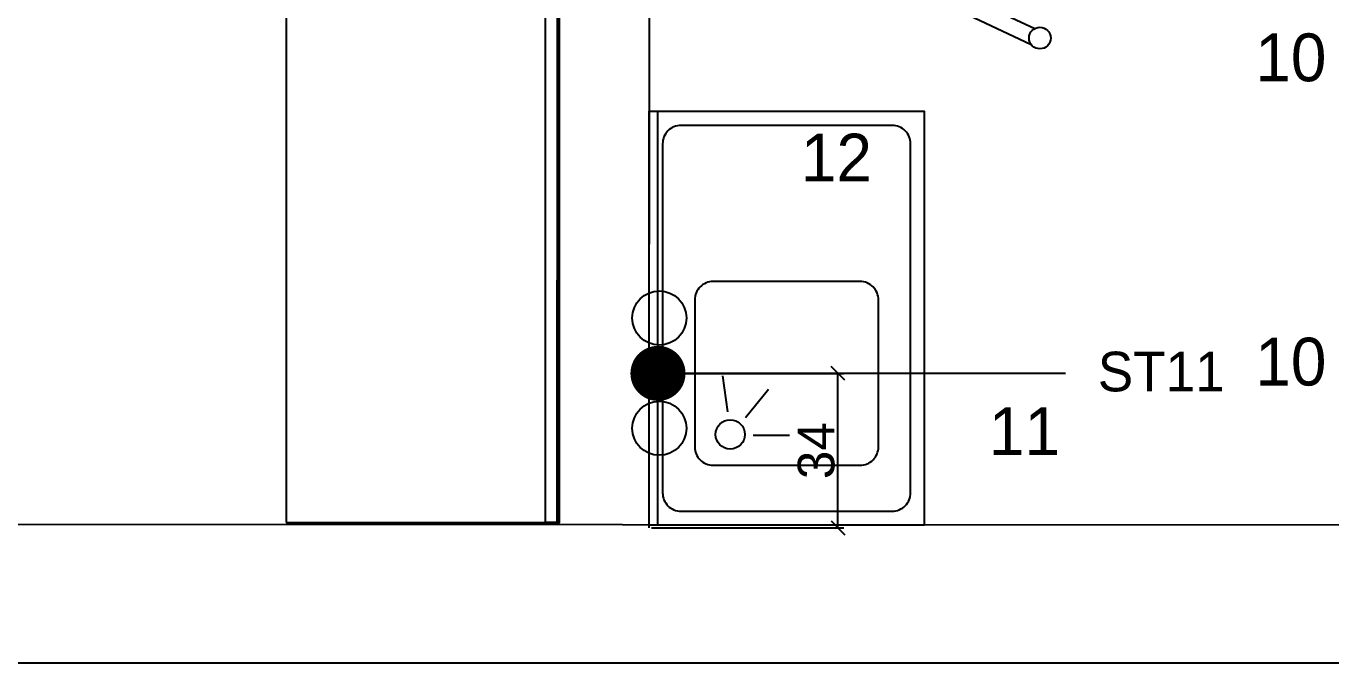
# Model space of a CAD drawing. Header units: millimetres. Extents: x 13502 to 23536, y 11874 to 14203.
# Drawn here: x 21498.8 to 21782.9, y 12582.2 to 12720.8 of the extents above; entities that cross this region are included whole.
import ezdxf

# ---------------------------------------------------------------- set-up
doc = ezdxf.new("R2010")
doc.units = ezdxf.units.MM
doc.linetypes.add('DASHDOT', pattern=[25.4, 12.7, -6.35, 0, -6.35])
for name, color, linetype in [('S2000-002 Çizgi', 7, 'Continuous'), ('S2000-019 Su Tes İşaretler', 5, 'Continuous'), ('SIH', 4, 'Continuous'), ('SU', 152, 'Continuous'), ('wall', 4, 'Continuous')]:
    doc.layers.add(name, color=color, linetype=linetype)
doc.styles.get("Standard").update_dxf_attribs({"font": 'arial.ttf'})
doc.styles.add('TAKSİM', font='GOTHIC.TTF', dxfattribs={"height": 20})
doc.dimstyles.new('OLCU50', dxfattribs={"dimtxt": 8, "dimasz": 3, "dimexe": 1.25, "dimexo": 0.625, "dimtad": 1, "dimdec": 0, "dimtxsty": 'Standard', "dimblk": 'OBLIQUE', "dimcen": 2.5, "dimclrd": 256, "dimclre": 251, "dimclrt": 25, "dimadec": 0, "dimazin": 0, "dimtfac": 1, "dimtdec": 0, "dimtmove": 0, "dimatfit": 3, "dimldrblk": 'OBLIQUE', "dimfxl": 1, "dimarcsym": 0})

# ---------------------------------------------------------------- blocks, each defined once
blk = doc.blocks.new('A$C54077C1E')
at = {"layer": 'S2000-002 Çizgi'}
for p, q in [((50.8, 79.74), (19.07, 79.74)), ((19.07, 14.82), (19.07, 79.74)), ((24.96, 73.85), (19.07, 79.74)), ((44.91, 73.85), (50.8, 79.74)), ((50.8, 14.82), (50.8, 79.74)), ((54.34, 36.57), (54.34, 79.74)), ((56.51, 61.8), (58.39, 78.51)), ((57.68, 61.67), (59.56, 78.38)), ((44.91, 73.85), (24.96, 73.85)), ((24.96, 17.18), (24.96, 73.85)), ((44.91, 17.18), (44.91, 73.85)), ((57.68, 61.67), (56.51, 61.67)), ((15.54, 36.57), (0.98, 5.72)), ((19.07, 36.41), (4.45, 4.89)), ((19.07, 36.41), (17.13, 24.47)), ((50.8, 36.41), (65.42, 4.89)), ((50.8, 36.41), (52.74, 24.47)), ((54.34, 36.57), (68.89, 5.72)), ((24.96, 17.18), (19.07, 14.82)), ((24.96, 17.18), (22.6, 11.29)), ((24.96, 17.18), (44.91, 17.18)), ((44.91, 17.18), (47.27, 11.29)), ((44.91, 17.18), (50.8, 14.82)), ((22.6, 11.29), (19.07, 14.82)), ((47.27, 11.29), (50.8, 14.82)), ((22.6, 11.29), (47.27, 11.29))]:
    blk.add_line(p, q, dxfattribs=at)
blk.add_lwpolyline([(15.54, 36.57), (15.54, 79.74)], dxfattribs=at)
blk.add_lwpolyline([(54.34, 58.41), (54.34, 66.19), (56.51, 66.19), (56.51, 58.41)], close=True, dxfattribs=at)
for centre, radius in [((17.3, 81.3), 2.36), ((52.57, 81.3), 2.36), ((59.1, 79.56), 1.27), ((2.36, 3.81), 2.36), ((67.52, 3.81), 2.36)]:
    blk.add_circle(centre, radius, dxfattribs=at)
blk.add_arc((34.94, 18.06), 18.3, 150.1237, 29.8763, dxfattribs=at)
blk = doc.blocks.new('A$C0EB262FC')
at = {"layer": 'S2000-002 Çizgi'}
for p, q in [((17.24, 24.66), (16.13, 32.47)), ((21.05, 23.43), (26.06, 29.53)), ((22.71, 19.52), (30.6, 19.52))]:
    blk.add_line(p, q, dxfattribs=at)
for points in [[(2, 0), (2, 90), (0, 90), (0, 0)], [(60, 0), (60, 90), (0, 90), (0, 0)]]:
    blk.add_lwpolyline(points, close=True, dxfattribs=at)
for points in [[(57, 7), (57, 83, 0.414214), (53, 87), (7, 87, 0.414214), (3, 83), (3, 7, 0.414214), (7, 3), (53, 3, 0.414214)], [(50, 17), (50, 49, 0.414214), (46, 53), (14, 53, 0.414214), (10, 49), (10, 17, 0.414214), (14, 13), (46, 13, 0.414214)]]:
    blk.add_lwpolyline(points, format="xyb", close=True, dxfattribs=at)
blk.add_circle((17.74, 19.71), 3.19, dxfattribs=at)
blk = doc.blocks.new('A$C7E7D3E18')
at = {"layer": 'SIH', "linetype": 'Continuous', "const_width": 6}
blk.add_lwpolyline([(3, 6, 1), (9, 6, 1)], format="xyb", close=True, dxfattribs=at)
blk = doc.blocks.new('A$C6E87713E')
at = {"layer": 'S2000-019 Su Tes İşaretler'}
for centre in [(5.89, 6.3), (29.89, 6.3)]:
    blk.add_circle(centre, 5.89, dxfattribs=at)
blk.add_blockref('A$C7E7D3E18', (11.95, 0))
blk = doc.blocks.new('_Oblique')
at = {"color": 0, "linetype": 'ByBlock', "lineweight": -2}
blk.add_line((-0.5, -0.5), (0.5, 0.5), dxfattribs=at)
blk = doc.blocks.new('*D47')
at = {"color": 251, "lineweight": -2, "transparency": 16777216}
for p, q in [((21637.04, 12645.22), (21676.85, 12645.22)), ((21635.04, 12611.59), (21676.85, 12611.59))]:
    blk.add_line(p, q, dxfattribs=at)
at = {"lineweight": -2, "transparency": 16777216}
blk.add_line((21675.6, 12611.59), (21675.6, 12645.22), dxfattribs=at)
at = {"layer": 'Defpoints', "color": 0, "transparency": 16777216}
for p in [(21636.42, 12645.22), (21675.6, 12645.22), (21634.42, 12611.59)]:
    blk.add_point(p, dxfattribs=at)
at = {"lineweight": -2, "transparency": 16777216, "xscale": 3, "yscale": 3, "zscale": 3}
for p, rotation in [((21675.6, 12645.22), 90), ((21675.6, 12611.59), 270)]:
    blk.add_blockref('_Oblique', p, dxfattribs=dict(at, rotation=rotation))
at = {"color": 25, "transparency": 16777216, "insert": (21670.89, 12628.4), "char_height": 8, "attachment_point": 5, "rotation": 90}
blk.add_mtext('34', dxfattribs=at)

msp = doc.modelspace()

# ---------------------------------------------------------------- linework, layer by layer
for points in [[(22660.77, 13362.14), (22660.77, 13242.18), (22650.58, 13242.18), (22651.28, 12662.31), (22610.24, 12662.31), (22611.22, 12611.82), (21464.9, 12612.28), (21464.9, 12661.84), (21415.11, 12662.31), (21415.57, 12612.28), (20928.56, 12611.82), (20929.03, 12662.31), (20899.15, 12662.31), (20899.15, 12682.22), (20758.12, 12682.22), (20758.12, 12792.22), (20713.2, 12792.22), (20713.2, 12582.18), (22670.73, 12582.18), (22670.73, 13362.14)], [(21555.45, 12612.75), (21614.96, 12612.75), (21614.96, 12786.2), (21555.45, 12786.2)], [(21611.95, 12786.14), (21614.5, 12786.14), (21614.5, 12612.75), (21611.95, 12612.75)]]:
    msp.add_lwpolyline(points, close=True)
msp.add_lwpolyline([(21614.5, 12612.75), (21614.96, 13352), (21634.88, 13352), (21634.42, 12611.59)])
at = {"layer": 'SU'}
msp.add_line((21725.13, 12645.22), (21636.42, 12645.22), dxfattribs=at)

# ---------------------------------------------------------------- block references
msp.add_blockref('A$C0EB262FC', (21634.42, 12612.22))
at = {"layer": 'S2000-002 Çizgi', "rotation": 90}
msp.add_blockref('A$C54077C1E', (21723.38, 12715.88), dxfattribs=at)
at = {"layer": 'wall', "color": 0, "linetype": 'DASHDOT', "rotation": 270}
msp.add_blockref('A$C6E87713E', (21630.42, 12663.17), dxfattribs=at)

# ---------------------------------------------------------------- texts
at = {"style": 'TAKSİM'}
for s, p in [('10', (21766.48, 12708.83)), ('12', (21667.54, 12687.01)), ('10', (21766.48, 12642.58)), ('11', (21708.48, 12627.43))]:
    msp.add_text(s, height=10.4, dxfattribs=at).set_placement(p)
at = {"layer": 'SU', "style": 'TAKSİM'}
msp.add_text('ST11', height=8.64, dxfattribs=at).set_placement((21732.18, 12641.3))

# ---------------------------------------------------------------- dimensions: what is measured, and where the dimension line sits
dim = msp.add_linear_dim(base=(21675.6, 12645.22), p1=(21634.42, 12611.59), p2=(21636.42, 12645.22), angle=90, dimstyle='OLCU50')
dim.commit()
dim.dimension.update_dxf_attribs({"geometry": '*D47', "text_midpoint": (21670.89, 12628.4)})

doc.saveas('drawing.dxf')
